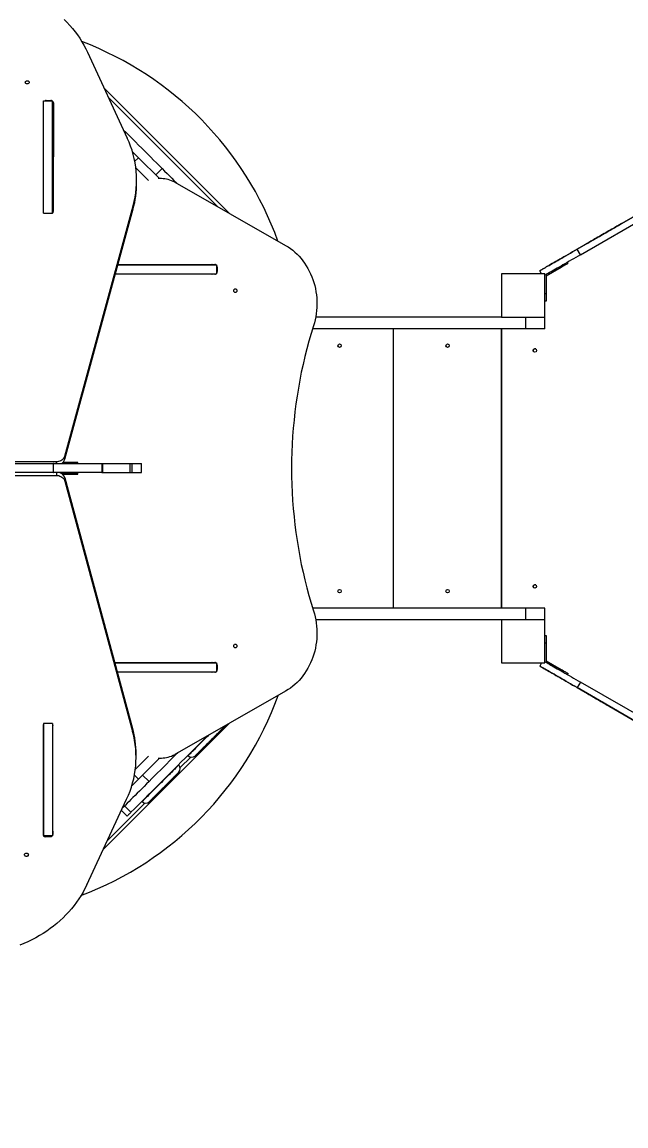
# Model space of a CAD drawing. Header units: millimetres. Extents: x -6006 to 5875, y -6399 to 6717.
# Drawn here: x -642 to 756, y -1473 to 1081 of the extents above; entities that cross this region are included whole.
import ezdxf

# ---------------------------------------------------------------- set-up
doc = ezdxf.new("R2010")
doc.units = ezdxf.units.MM
for name, color, linetype in [('DIKOM_ОБЪЕКТ', 7, 'Continuous'), ('DIKOM_РАЗМЕР_ЗОНА', 7, 'Continuous'), ('DIKOM_РАЗМЕР_ОБЪЕКТА', 7, 'Continuous')]:
    doc.layers.add(name, color=color, linetype=linetype)
doc.styles.add('style1', font='arial.ttf', dxfattribs={"width": 0.8})
doc.dimstyles.new('1-50', dxfattribs={"dimtxt": 300, "dimasz": 200, "dimexe": 100, "dimexo": 0, "dimgap": 100, "dimtad": 0, "dimdec": 0, "dimtxsty": 'style1', "dimcen": 0, "dimclrd": 7, "dimclre": 7, "dimadec": 1, "dimazin": 2, "dimtfac": 1, "dimtdec": 0, "dimtmove": 1, "dimatfit": 3, "dimfxl": 0, "dimlwd": 25, "dimlwe": 18, "dimarcsym": 0})

# ---------------------------------------------------------------- blocks, each defined once
blk = doc.blocks.new('*D15')
at = {"layer": 'Defpoints', "color": 0, "transparency": 16777216}
for p in [(-4354.5, 4593), (3409.3, 4593), (-1328.6, -3571.9)]:
    blk.add_point(p, dxfattribs=at)
at = {"layer": 'DIKOM_РАЗМЕР_ОБЪЕКТА', "color": 7, "lineweight": 18, "transparency": 16777216}
for p, q in [((3409.3, 4593), (-4454.5, 4593)), ((-1328.6, -3571.9), (-4454.5, -3571.9))]:
    blk.add_line(p, q, dxfattribs=at)
at = {"layer": 'DIKOM_РАЗМЕР_ОБЪЕКТА', "color": 7, "lineweight": 25, "transparency": 16777216}
for p, q in [((-4354.5, 4393), (-4354.5, 968.7)), ((-4354.5, -3371.9), (-4354.5, 52.5))]:
    blk.add_line(p, q, dxfattribs=at)
at = {"layer": 'DIKOM_РАЗМЕР_ОБЪЕКТА', "color": 7, "transparency": 16777216}
for points in [[(-4387.8, 4393), (-4321.1, 4393), (-4354.5, 4593)], [(-4387.8, -3371.9), (-4321.1, -3371.9), (-4354.5, -3571.9)]]:
    blk.add_solid(points, dxfattribs=at)
at = {"layer": 'DIKOM_РАЗМЕР_ОБЪЕКТА', "color": 0, "transparency": 16777216, "insert": (-4354.5, 510.6), "char_height": 300, "attachment_point": 5, "rotation": 90, "style": 'style1'}
blk.add_mtext('8150', dxfattribs=at)
blk = doc.blocks.new('*D16')
at = {"layer": 'Defpoints', "color": 0, "transparency": 16777216}
for p in [(3934.6, 4272.9), (-3710.1, -291), (3934.6, -4791.6)]:
    blk.add_point(p, dxfattribs=at)
at = {"layer": 'DIKOM_РАЗМЕР_ОБЪЕКТА', "color": 7, "lineweight": 18, "transparency": 16777216}
for p, q in [((3934.6, 4272.9), (3934.6, -4891.6)), ((-3710.1, -291), (-3710.1, -4891.6))]:
    blk.add_line(p, q, dxfattribs=at)
at = {"layer": 'DIKOM_РАЗМЕР_ОБЪЕКТА', "color": 7, "lineweight": 25, "transparency": 16777216}
for p, q in [((-3510.1, -4791.6), (-1432.6, -4791.6)), ((3734.6, -4791.6), (-518.7, -4791.6))]:
    blk.add_line(p, q, dxfattribs=at)
at = {"layer": 'DIKOM_РАЗМЕР_ОБЪЕКТА', "color": 7, "transparency": 16777216}
for points in [[(-3510.1, -4758.3), (-3510.1, -4825), (-3710.1, -4791.6)], [(3734.6, -4758.3), (3734.6, -4825), (3934.6, -4791.6)]]:
    blk.add_solid(points, dxfattribs=at)
at = {"layer": 'DIKOM_РАЗМЕР_ОБЪЕКТА', "color": 0, "transparency": 16777216, "insert": (-975.7, -4791.6), "char_height": 300, "attachment_point": 5, "style": 'style1'}
blk.add_mtext('7650', dxfattribs=at)
blk = doc.blocks.new('*D14')
at = {"layer": 'Defpoints', "color": 0, "transparency": 16777216}
for p in [(3463.3, 6716.6), (-5809.5, -5571.9), (-1350.4, -5571.9)]:
    blk.add_point(p, dxfattribs=at)
at = {"layer": 'DIKOM_РАЗМЕР_ЗОНА', "color": 7, "lineweight": 18, "transparency": 16777216}
for p, q in [((3463.3, 6716.6), (-5909.5, 6716.6)), ((-1350.4, -5571.9), (-5909.5, -5571.9))]:
    blk.add_line(p, q, dxfattribs=at)
at = {"layer": 'DIKOM_РАЗМЕР_ЗОНА', "color": 7, "lineweight": 25, "transparency": 16777216}
for p, q in [((-5809.5, 6516.6), (-5809.5, 1149.1)), ((-5809.5, -5371.9), (-5809.5, 69.4))]:
    blk.add_line(p, q, dxfattribs=at)
at = {"layer": 'DIKOM_РАЗМЕР_ЗОНА', "color": 7, "transparency": 16777216}
for points in [[(-5842.8, 6516.6), (-5776.2, 6516.6), (-5809.5, 6716.6)], [(-5842.8, -5371.9), (-5776.2, -5371.9), (-5809.5, -5571.9)]]:
    blk.add_solid(points, dxfattribs=at)
at = {"layer": 'DIKOM_РАЗМЕР_ЗОНА', "color": 0, "transparency": 16777216, "insert": (-5809.5, 609.2), "char_height": 300, "attachment_point": 5, "rotation": 90, "style": 'style1'}
blk.add_mtext('12300', dxfattribs=at)
blk = doc.blocks.new('*D13')
at = {"layer": 'Defpoints', "color": 0, "transparency": 16777216}
for p in [(5874.9, 4901.6), (-5210.1, -1293.8), (5874.9, -6202.3)]:
    blk.add_point(p, dxfattribs=at)
at = {"layer": 'DIKOM_РАЗМЕР_ЗОНА', "color": 7, "lineweight": 18, "transparency": 16777216}
for p, q in [((5874.9, 4901.6), (5874.9, -6302.3)), ((-5210.1, -1293.8), (-5210.1, -6302.3))]:
    blk.add_line(p, q, dxfattribs=at)
at = {"layer": 'DIKOM_РАЗМЕР_ЗОНА', "color": 7, "lineweight": 25, "transparency": 16777216}
for p, q in [((-5010.1, -6202.3), (160.5, -6202.3)), ((5674.9, -6202.3), (1240.2, -6202.3))]:
    blk.add_line(p, q, dxfattribs=at)
at = {"layer": 'DIKOM_РАЗМЕР_ЗОНА', "color": 7, "transparency": 16777216}
for points in [[(-5010.1, -6169), (-5010.1, -6235.6), (-5210.1, -6202.3)], [(5674.9, -6169), (5674.9, -6235.6), (5874.9, -6202.3)]]:
    blk.add_solid(points, dxfattribs=at)
at = {"layer": 'DIKOM_РАЗМЕР_ЗОНА', "color": 0, "transparency": 16777216, "insert": (700.4, -6202.3), "char_height": 300, "attachment_point": 5, "style": 'style1'}
blk.add_mtext('11100', dxfattribs=at)

msp = doc.modelspace()

# ---------------------------------------------------------------- linework, layer by layer
at = {"layer": 'DIKOM_ОБЪЕКТ', "color": 7, "linetype": 'Continuous', "lineweight": 15}
for p, q in [((-490.3, 1011.6), (-398.4, 813.2)), ((-162.8, 639.1), (-451.5, 927.8)), ((-592.1, 899.3), (-571.1, 899.3)), ((-592.1, 639.5), (-592.1, 899.3)), ((-585.7, 900), (-575.3, 900)), ((-585.7, 899.3), (-585.7, 900)), ((-575.3, 899.3), (-575.3, 900)), ((-571.1, 639.5), (-571.1, 899.3)), ((-569.4, 894.8), (-569.8, 642.8)), ((-189.1, 654.1), (-441.7, 906.7)), ((-386.3, 781.4), (-372.6, 767.7)), ((-380.9, 759.4), (-372.6, 767.7)), ((-372.6, 767.7), (-324.1, 719.2)), ((-378.4, 743.8), (-349.5, 714.9)), ((-317.7, 742.5), (-332.6, 727.7)), ((-376.7, 708.9), (-376.7, 716.4)), ((-319.4, 719.2), (-326.9, 719.2)), ((937.1, 725.8), (642.7, 555.8)), ((642.7, 555.8), (937.1, 725.8)), ((-288.7, 710.9), (-31.9, 564.4)), ((650.2, 542.8), (944.6, 712.8)), ((-592.2, 642.8), (-592.1, 685.4)), ((-592.2, 642.5), (-592.1, 677.9)), ((-592.1, 642), (-592.2, 642.8)), ((-592.1, 639.5), (-571.1, 639.5)), ((-543.1, 77.3), (-384.8, 656.5)), ((-543.1, 69.8), (-384.8, 649)), ((-384.8, 649), (-384.8, 656.5)), ((746.6, 615.8), (746.6, 615.8)), ((660, 565.8), (660, 565.8)), ((660, 565.8), (660, 565.8)), ((650.2, 542.8), (642.7, 555.8)), ((-420.1, 519.8), (-191.6, 519.8)), ((-420, 520.5), (-195.5, 520.5)), ((-191.6, 519.8), (-191.6, 498.8)), ((-191.6, 514.5), (-190.3, 514.5)), ((-190.3, 514.5), (-190.3, 504.1)), ((605.8, 513.7), (570.9, 493.6)), ((605.8, 513.7), (604.3, 516.3)), ((619.9, 525.3), (621.4, 522.7)), ((619.9, 525.3), (621.4, 522.7)), ((-195.5, 498.1), (-426.1, 498.1)), ((-425.9, 498.8), (-191.6, 498.8)), ((-191.6, 504.1), (-190.3, 504.1)), ((467.9, 498.5), (467.9, 398.5)), ((567.9, 498.5), (467.9, 498.5)), ((556.1, 505.8), (556.1, 505.8)), ((560.3, 498.5), (556.1, 505.8)), ((567.9, 398.5), (567.9, 498.5)), ((570.9, 493.6), (570.9, 453.3)), ((567.9, 453.3), (570.9, 453.3)), ((570.9, 435.3), (567.9, 435.3)), ((570.9, 453.3), (570.9, 435.3)), ((467.9, 398.5), (37.5, 398.5)), ((467.9, 398.5), (567.9, 398.5)), ((524.1, 371.5), (524.1, 398.5)), ((567.9, 371.5), (567.9, 398.5)), ((524.1, 371.5), (30.4, 371.5)), ((217.9, -274.5), (217.9, 371.5)), ((467.9, 371.5), (467.9, -274.5)), ((467.9, -274.5), (467.9, 371.5)), ((567.9, 371.5), (524.1, 371.5)), ((-543.1, 69.8), (-543.1, 77.3)), ((-562.6, 64), (-1522.1, 65.2)), ((-942.6, 59.8), (-569.7, 59.8)), ((-569.7, 59.8), (-569.7, 38.8)), ((-569.3, 59.8), (-569.7, 59.8)), ((-569.3, 38.8), (-569.3, 59.8)), ((-569.3, 59.8), (-457.2, 59.8)), ((-562.6, 59.8), (-562.6, 64)), ((-531.1, 62.3), (-547.7, 62.3)), ((-513.1, 62.3), (-531.1, 62.3)), ((-531.1, 59.8), (-531.1, 62.3)), ((-513.1, 59.8), (-513.1, 62.3)), ((-457.2, 59.8), (-457.2, 38.8)), ((-457.2, 59.8), (-455.7, 59.8)), ((-455.7, 59.8), (-455.7, 38.8)), ((-455.7, 59.8), (-392.5, 59.8)), ((-392.5, 59.8), (-392.5, 38.8)), ((-392.5, 59.8), (-387.9, 59.8)), ((-387.9, 59.8), (-387.9, 38.8)), ((-387.9, 59.8), (-365.6, 59.8)), ((-365.6, 38.8), (-365.6, 59.8)), ((-1521.8, 33), (-562.3, 32.4)), ((-569.7, 38.8), (-942.6, 38.8)), ((-569.7, 38.8), (-569.3, 38.8)), ((-457.2, 38.8), (-569.3, 38.8)), ((-562.3, 38.8), (-562.3, 32.4)), ((-553.8, 38.3), (-531.1, 38.3)), ((-548.7, 35.3), (-531.1, 35.3)), ((-542.8, 26.5), (-542.8, 19)), ((-542.8, 26.5), (-386, -553)), ((-531.1, 35.3), (-531.1, 38.3)), ((-531.1, 38.3), (-513.1, 38.3)), ((-531.1, 35.3), (-513.1, 35.3)), ((-513.1, 35.3), (-513.1, 38.3)), ((-457.2, 38.8), (-455.7, 38.8)), ((-455.7, 38.8), (-392.5, 38.8)), ((-392.5, 38.8), (-387.9, 38.8)), ((-387.9, 38.8), (-365.6, 38.8)), ((-542.8, 19), (-386, -560.5)), ((524.1, -274.5), (30.5, -274.5)), ((524.1, -301.5), (524.1, -274.5)), ((567.9, -274.5), (524.1, -274.5)), ((567.9, -301.5), (567.9, -274.5)), ((467.9, -301.5), (37.6, -301.5)), ((467.9, -301.5), (467.9, -401.5)), ((567.9, -301.5), (467.9, -301.5)), ((567.9, -401.5), (567.9, -301.5)), ((567.9, -338.2), (570.9, -338.2)), ((570.9, -356.2), (567.9, -356.2)), ((570.9, -338.2), (570.9, -356.2)), ((570.9, -356.2), (570.9, -396.5)), ((-427.2, -400.5), (-195.5, -400.5)), ((-427, -401.2), (-191.6, -401.2)), ((-191.6, -401.2), (-191.6, -422.2)), ((-191.6, -406.5), (-190.3, -406.5)), ((-190.3, -406.5), (-190.3, -416.9)), ((467.9, -401.5), (567.9, -401.5)), ((560.2, -401.5), (556.1, -408.7)), ((556.1, -408.7), (556.1, -408.7)), ((570.9, -396.5), (605.8, -416.6)), ((-421.4, -422.2), (-191.6, -422.2)), ((-195.5, -422.9), (-421.2, -422.9)), ((-191.6, -416.9), (-190.3, -416.9)), ((604.3, -419.2), (605.8, -416.6)), ((621.4, -425.6), (619.9, -428.2)), ((621.4, -425.7), (619.9, -428.2)), ((621.3, -425.6), (621.4, -425.7)), ((650.2, -445.7), (642.7, -458.7)), ((642.7, -458.7), (803.4, -551.5)), ((803.4, -551.5), (642.7, -458.7)), ((820.4, -544), (650.2, -445.7)), ((-31.9, -466.8), (-288.7, -613.4)), ((660, -468.7), (660, -468.7)), ((660, -468.7), (660, -468.7)), ((746.6, -518.7), (746.6, -518.7)), ((-593.1, -546.3), (-593.3, -798.4)), ((-571.1, -542), (-592.1, -542)), ((-592.1, -542), (-592.1, -801.8)), ((-571.1, -542), (-571.1, -801.8)), ((-570.9, -790.9), (-570.7, -546.2)), ((-570.9, -798.4), (-570.7, -546.4)), ((-454.2, -833.4), (-161.7, -540.9)), ((-386, -553), (-386, -560.5)), ((-378.1, -619.8), (-378.1, -612.3)), ((-349.1, -617.4), (-379.8, -648.2)), ((-323.7, -621.7), (-372.6, -670.6)), ((-326.9, -621.7), (-319.4, -621.7)), ((-279.3, -637.7), (-279.8, -637.2)), ((-276, -643.9), (-251.6, -619.5)), ((-258.3, -615.7), (-257.8, -616.3)), ((-381.9, -661.3), (-372.6, -670.6)), ((-348.1, -675.8), (-363, -661)), ((-492.4, -915.3), (-399.9, -717.1)), ((-444.3, -812.2), (-357.9, -725.9)), ((-404.7, -732.5), (-389.9, -747.3)), ((-364.6, -722.1), (-364.1, -722.6)), ((-411.9, -742.9), (-398.7, -756.1)), ((-570.9, -790.9), (-570.9, -798.4)), ((-571.1, -801.8), (-592.1, -801.8)), ((-587.3, -801.8), (-587.3, -803.6)), ((-587.3, -803.6), (-576.9, -803.6)), ((-576.9, -801.8), (-576.9, -803.6))]:
    msp.add_line(p, q, dxfattribs=at)
at = {"layer": 'DIKOM_ОБЪЕКТ', "color": 7, "linetype": 'Continuous', "lineweight": 15, "flags": 128}
for points in [[(-544.8, 1087.7), (-538.1, 1080.9), (-531.5, 1073.9), (-525.3, 1066.6), (-519.4, 1059.2), (-513.8, 1051.7), (-508.4, 1043.9), (-503.4, 1036.1), (-498.7, 1028), (-494.4, 1019.9), (-490.3, 1011.6)], [(-625.6, 942.1), (-625.8, 941), (-626.3, 940), (-627.1, 939.2), (-628.2, 938.6), (-629.4, 938.3), (-630.6, 938.3), (-631.8, 938.6), (-632.9, 939.2), (-633.7, 940), (-634.2, 941), (-634.4, 942.1), (-634.2, 943.2), (-633.7, 944.2), (-632.8, 945), (-631.8, 945.6), (-630.6, 945.9), (-629.3, 945.9), (-628.1, 945.6), (-627.1, 945), (-626.3, 944.2), (-625.7, 943.2), (-625.6, 942.1)], [(-407, 831.7), (-401.2, 826), (-393.9, 818.7), (-386.6, 811.4), (-379.4, 804.2), (-372.2, 797), (-365.1, 789.9), (-358, 782.8), (-351.1, 775.9), (-344.2, 769), (-337.4, 762.2), (-330.7, 755.5), (-324.2, 749), (-317.7, 742.5)], [(-317.7, 742.5), (-312, 736.8), (-306.4, 731.2), (-300.9, 725.7), (-295.6, 720.4), (-290.4, 715.2), (-285.4, 710.2), (-282.8, 707.6)], [(660, 565.8), (660.1, 565.9), (660.6, 566.2), (661.4, 566.6), (662.5, 567.3), (663.8, 568), (665.5, 569), (667.4, 570.1), (669.6, 571.4), (672, 572.8), (674.7, 574.3), (677.5, 576), (680.6, 577.7), (683.8, 579.6), (687.1, 581.5), (690.6, 583.5), (694.2, 585.6), (697.8, 587.6), (701.4, 589.8), (705.1, 591.9), (708.8, 594), (712.4, 596.1), (716, 598.1), (719.4, 600.1), (722.8, 602.1), (726, 603.9), (729, 605.7), (731.9, 607.3), (734.5, 608.9), (737, 610.3), (739.2, 611.5), (741.1, 612.6), (742.7, 613.6), (744.1, 614.4), (745.2, 615), (746, 615.5), (746.4, 615.7), (746.6, 615.8)], [(746.6, 615.8), (746.4, 615.7), (746, 615.5), (745.2, 615), (744.1, 614.4), (742.7, 613.6), (741.1, 612.6), (739.2, 611.5), (737, 610.3), (734.5, 608.9), (731.9, 607.3), (729, 605.7), (726, 603.9), (722.8, 602.1), (719.4, 600.1), (716, 598.1), (712.4, 596.1), (708.8, 594), (705.1, 591.9), (701.4, 589.8), (697.8, 587.6), (694.2, 585.6), (690.6, 583.5), (687.1, 581.5), (683.8, 579.6), (680.6, 577.7), (677.5, 576), (674.7, 574.3), (672, 572.8), (669.6, 571.4), (667.4, 570.1), (665.5, 569), (663.8, 568), (662.5, 567.3), (661.4, 566.6), (660.6, 566.2), (660.1, 565.9), (660, 565.8)], [(-31.9, 564.4), (-26.3, 561), (-20.8, 557.3), (-15.6, 553.3), (-10.4, 549), (-5.5, 544.4), (-0.8, 539.5), (3.8, 534.4), (8.1, 529), (12.1, 523.4), (15.9, 517.6), (19.5, 511.5), (22.8, 505.3), (25.9, 498.9), (28.7, 492.3), (31.2, 485.6), (33.4, 478.7), (35.3, 471.7), (36.9, 464.7), (38.2, 457.5), (39.2, 450.3), (39.9, 443), (40.3, 435.7), (40.4, 428.4), (40.2, 421.1), (39.7, 413.8), (38.8, 406.5), (37.7, 399.4), (36.3, 392.2), (34.5, 385.2), (32.5, 378.3)], [(642.7, 555.8), (637.4, 552.8), (632.2, 549.8), (627.1, 546.8), (621.9, 543.9), (616.9, 540.9), (612, 538.1), (607.1, 535.3), (602.4, 532.6), (597.9, 530), (593.5, 527.4), (589.3, 525), (585.2, 522.7), (581.4, 520.5), (577.8, 518.4), (574.5, 516.5), (571.4, 514.7), (568.5, 513), (566, 511.6), (563.7, 510.2), (561.7, 509.1), (560, 508.1), (558.6, 507.3), (557.5, 506.6), (556.7, 506.2), (556.2, 505.9), (556.1, 505.8)], [(556.1, 505.8), (556.2, 505.9), (556.7, 506.2), (557.5, 506.6), (558.6, 507.3), (560, 508.1), (561.7, 509.1), (563.7, 510.2), (566, 511.6), (568.5, 513), (571.4, 514.7), (574.5, 516.5), (577.8, 518.4), (581.4, 520.5), (585.2, 522.7), (589.3, 525), (593.5, 527.4), (597.9, 530), (602.4, 532.6), (607.1, 535.3), (612, 538.1), (616.9, 540.9), (621.9, 543.9), (627.1, 546.8), (632.2, 549.8), (637.4, 552.8), (642.7, 555.8)], [(650.2, 542.8), (644.9, 539.8), (639.7, 536.8), (634.6, 533.8), (629.4, 530.9), (624.4, 528), (619.5, 525.1), (614.6, 522.3), (609.9, 519.6), (605.4, 517), (601, 514.4), (596.8, 512), (592.7, 509.7), (588.9, 507.5), (585.3, 505.4), (582, 503.5), (578.9, 501.7), (576, 500), (573.5, 498.6), (571.2, 497.2), (569.2, 496.1), (567.9, 495.3)], [(598.5, 530.3), (598.3, 530.2), (597.9, 530), (597.2, 529.6), (596.3, 529.1), (595.3, 528.5), (594.3, 527.9), (593.3, 527.3), (592.5, 526.9), (591.9, 526.5), (591.6, 526.3), (591.6, 526.3), (591.9, 526.5), (592.5, 526.9), (593.3, 527.3), (594.3, 527.9), (595.3, 528.5), (596.3, 529.1), (597.2, 529.6), (597.9, 530), (598.3, 530.2), (598.5, 530.3)], [(598.5, 530.3), (598.3, 530.2), (597.9, 530), (597.2, 529.6), (596.3, 529.1), (595.3, 528.5), (594.3, 527.9), (593.3, 527.3), (592.5, 526.9), (591.9, 526.5), (591.6, 526.3), (591.6, 526.3), (591.9, 526.5), (592.5, 526.9), (593.3, 527.3), (594.3, 527.9), (595.3, 528.5), (596.3, 529.1), (597.2, 529.6), (597.9, 530), (598.3, 530.2), (598.5, 530.3)], [(621.4, 522.7), (621.2, 522.6), (620.7, 522.4), (619.9, 521.9), (618.9, 521.3), (617.5, 520.5), (616, 519.6), (614.2, 518.6), (612.2, 517.5), (610.2, 516.3), (608, 515), (605.8, 513.7)], [(-148.3, 455.4), (-149.3, 455.6), (-150.3, 456.1), (-151.1, 456.9), (-151.7, 457.9), (-152, 459.1), (-152, 460.4), (-151.7, 461.6), (-151.1, 462.7), (-150.3, 463.5), (-149.3, 464), (-148.3, 464.2), (-147.2, 464), (-146.2, 463.5), (-145.4, 462.7), (-144.8, 461.6), (-144.5, 460.4), (-144.5, 459.1), (-144.8, 457.9), (-145.4, 456.9), (-146.2, 456.1), (-147.2, 455.6), (-148.3, 455.4)], [(32.5, 378.3), (27.1, 360.7), (21.9, 342.9), (17.1, 325.1), (12.6, 307.2), (8.4, 289.1), (4.4, 271), (0.8, 252.8), (-2.5, 234.5), (-5.4, 216.1), (-8.1, 197.7), (-10.5, 179.2), (-12.5, 160.6), (-14.3, 142.1), (-15.7, 123.4), (-16.8, 104.8), (-17.6, 86.1), (-18.1, 67.5), (-18.2, 48.8), (-18.1, 30.1), (-17.6, 11.4), (-16.8, -7.3), (-15.7, -25.9), (-14.3, -44.5), (-12.5, -63.1), (-10.5, -81.6), (-8.1, -100.1), (-5.4, -118.6), (-2.5, -136.9), (0.8, -155.2), (4.4, -173.4), (8.4, -191.6), (12.6, -209.6), (17.1, -227.6), (21.9, -245.4), (27.1, -263.1), (32.5, -280.7)], [(-543.1, 77.3), (-543.9, 75.1), (-545.1, 73), (-546.5, 71), (-548.2, 69.2), (-550.2, 67.7), (-552.4, 66.4), (-554.8, 65.3), (-557.3, 64.6), (-560, 64.1), (-562.6, 64)], [(-562.3, 32.4), (-559.6, 32.3), (-557, 31.8), (-554.4, 31), (-552.1, 30), (-549.9, 28.7), (-547.9, 27.1), (-546.2, 25.3), (-544.7, 23.4), (-543.6, 21.3), (-542.8, 19)], [(32.5, -280.7), (34.5, -287.6), (36.3, -294.7), (37.7, -301.8), (38.8, -309), (39.7, -316.3), (40.2, -323.5), (40.4, -330.9), (40.3, -338.2), (39.9, -345.5), (39.2, -352.7), (38.2, -360), (36.9, -367.1), (35.3, -374.2), (33.4, -381.2), (31.2, -388), (28.7, -394.7), (25.9, -401.3), (22.8, -407.7), (19.5, -414), (15.9, -420), (12.1, -425.8), (8.1, -431.5), (3.8, -436.8), (-0.8, -442), (-5.5, -446.8), (-10.4, -451.4), (-15.6, -455.7), (-20.8, -459.7), (-26.3, -463.4), (-31.9, -466.8)], [(-148.3, -366.6), (-149.3, -366.4), (-150.3, -365.9), (-151.1, -365.1), (-151.7, -364.1), (-152, -362.9), (-152, -361.6), (-151.7, -360.4), (-151.1, -359.3), (-150.3, -358.5), (-149.3, -358), (-148.3, -357.8), (-147.2, -358), (-146.2, -358.5), (-145.4, -359.3), (-144.8, -360.4), (-144.5, -361.6), (-144.5, -362.9), (-144.8, -364.1), (-145.4, -365.1), (-146.2, -365.9), (-147.2, -366.4), (-148.3, -366.6)], [(556.1, -408.7), (556.2, -408.8), (556.7, -409.1), (557.5, -409.5), (558.6, -410.2), (560, -411), (561.7, -412), (563.7, -413.1), (566, -414.4), (568.5, -415.9), (571.4, -417.6), (574.5, -419.3), (577.8, -421.3), (581.4, -423.3), (585.2, -425.5), (589.3, -427.9), (593.5, -430.3), (597.9, -432.8), (602.4, -435.5), (607.1, -438.2), (612, -441), (616.9, -443.8), (621.9, -446.7), (627.1, -449.7), (632.2, -452.7), (637.4, -455.7), (642.7, -458.7)], [(567.9, -398.2), (569.2, -399), (571.2, -400.1), (573.5, -401.4), (576, -402.9), (578.9, -404.6), (582, -406.4), (585.3, -408.3), (588.9, -410.4), (592.7, -412.6), (596.8, -414.9), (601, -417.3), (605.4, -419.8), (609.9, -422.5), (614.6, -425.2), (619.5, -428), (624.4, -430.8), (629.4, -433.7), (634.6, -436.7), (639.7, -439.7), (644.9, -442.7), (650.2, -445.7)], [(642.7, -458.7), (637.4, -455.7), (632.2, -452.7), (627.1, -449.7), (621.9, -446.8), (616.9, -443.9), (612, -441), (607.1, -438.2), (602.4, -435.5), (597.9, -432.9), (593.5, -430.3), (589.3, -427.9), (585.2, -425.6), (581.4, -423.4), (577.8, -421.3), (574.5, -419.4), (571.4, -417.6), (568.5, -416), (566, -414.5), (563.7, -413.2), (561.7, -412), (560, -411), (558.6, -410.2), (557.5, -409.6), (556.7, -409.1), (556.2, -408.8), (556.1, -408.7)], [(591.6, -429.2), (591.7, -429.3), (592.2, -429.6), (592.9, -430), (593.8, -430.5), (594.8, -431.1), (595.8, -431.7), (596.8, -432.2), (597.6, -432.7), (598.2, -433), (598.5, -433.2), (598.5, -433.2), (598.2, -433), (597.6, -432.7), (596.8, -432.2), (595.8, -431.7), (594.8, -431.1), (593.8, -430.5), (592.9, -430), (592.2, -429.6), (591.7, -429.3), (591.6, -429.2)], [(591.6, -429.2), (591.7, -429.3), (592.2, -429.6), (592.9, -430), (593.8, -430.5), (594.8, -431.1), (595.8, -431.7), (596.8, -432.2), (597.6, -432.7), (598.2, -433), (598.5, -433.2), (598.5, -433.2), (598.2, -433), (597.6, -432.7), (596.8, -432.2), (595.8, -431.7), (594.8, -431.1), (593.8, -430.5), (592.9, -430), (592.2, -429.6), (591.7, -429.3), (591.6, -429.2)], [(605.8, -416.6), (608, -417.9), (610.2, -419.2), (612.2, -420.4), (614.2, -421.5), (616, -422.5), (617.5, -423.4), (618.9, -424.2), (619.9, -424.8), (620.7, -425.3), (621.2, -425.5), (621.4, -425.6)], [(746.6, -518.7), (746.4, -518.6), (746, -518.4), (745.2, -517.9), (744.1, -517.3), (742.7, -516.5), (741.1, -515.6), (739.2, -514.5), (737, -513.2), (734.5, -511.8), (731.9, -510.3), (729, -508.6), (726, -506.8), (722.8, -505), (719.4, -503.1), (716, -501.1), (712.4, -499), (708.8, -496.9), (705.1, -494.8), (701.4, -492.7), (697.8, -490.6), (694.2, -488.5), (690.6, -486.4), (687.1, -484.4), (683.8, -482.5), (680.6, -480.6), (677.5, -478.9), (674.7, -477.2), (672, -475.7), (669.6, -474.3), (667.4, -473), (665.5, -471.9), (663.8, -471), (662.5, -470.2), (661.4, -469.5), (660.6, -469.1), (660.1, -468.8), (660, -468.7)], [(660, -468.7), (660.1, -468.8), (660.6, -469.1), (661.4, -469.5), (662.5, -470.1), (663.8, -470.9), (665.5, -471.9), (667.4, -473), (669.6, -474.3), (672, -475.7), (674.7, -477.2), (677.5, -478.8), (680.6, -480.6), (683.8, -482.5), (687.1, -484.4), (690.6, -486.4), (694.2, -488.4), (697.8, -490.5), (701.4, -492.6), (705.1, -494.8), (708.8, -496.9), (712.4, -499), (716, -501), (719.4, -503), (722.8, -505), (726, -506.8), (729, -508.6), (731.9, -510.2), (734.5, -511.8), (737, -513.2), (739.2, -514.4), (741.1, -515.5), (742.7, -516.5), (744.1, -517.3), (745.2, -517.9), (746, -518.4), (746.4, -518.6), (746.6, -518.7)], [(-571.1, -544.6), (-570.8, -545.4), (-570.7, -546.4)], [(-172.9, -548.4), (-173, -548.5), (-173.4, -548.8), (-173.9, -549.4), (-174.8, -550.2), (-175.8, -551.3), (-177.1, -552.6), (-178.6, -554.1), (-180.4, -555.8), (-182.3, -557.7), (-184.4, -559.8), (-186.7, -562.1), (-189.1, -564.5), (-191.6, -567.1), (-194.3, -569.7), (-197.1, -572.5), (-199.9, -575.3), (-202.8, -578.2), (-205.7, -581.1), (-208.6, -584), (-211.5, -586.9), (-214.4, -589.8), (-217.2, -592.6), (-219.9, -595.4), (-222.6, -598), (-225.1, -600.5), (-227.5, -602.9), (-229.7, -605.2), (-231.8, -607.3), (-233.7, -609.1), (-235.4, -610.8), (-236.9, -612.3), (-238.1, -613.6), (-239.1, -614.6), (-239.9, -615.4), (-240.5, -615.9), (-240.8, -616.2), (-240.8, -616.3)], [(-172.9, -548.4), (-171.6, -546.8), (-171.4, -546.4)], [(-389.9, -747.3), (-382, -739.4), (-374.1, -731.5), (-366, -723.4), (-357.9, -715.3), (-349.7, -707.1), (-341.4, -698.8), (-333, -690.4), (-324.6, -682), (-316.1, -673.5), (-307.6, -665), (-299.1, -656.5), (-290.5, -647.9), (-281.9, -639.4), (-273.4, -630.8), (-264.8, -622.2), (-256.2, -613.6), (-247.6, -605), (-239, -596.4), (-230.5, -587.9), (-222, -579.4), (-213.5, -570.9), (-212.5, -569.9)], [(-210.1, -568.5), (-213.1, -571.6), (-216.4, -574.9), (-219.6, -578.1), (-222.9, -581.3), (-226, -584.5), (-229.1, -587.6), (-232.2, -590.6), (-235.1, -593.6), (-237.9, -596.4), (-240.6, -599.1), (-243.1, -601.6), (-245.5, -604), (-247.7, -606.2), (-249.7, -608.2), (-251.5, -610), (-253.1, -611.6), (-254.5, -613), (-255.6, -614.1), (-256.5, -615), (-257.2, -615.7), (-257.6, -616.1), (-257.8, -616.2), (-257.8, -616.3)], [(-281.7, -609.4), (-286.5, -614.2), (-293.6, -621.4), (-300.8, -628.5), (-307.8, -635.5), (-314.8, -642.5), (-321.7, -649.4), (-328.4, -656.2), (-335.1, -662.8), (-341.7, -669.4), (-348.1, -675.8)], [(-279.3, -637.7), (-279.3, -637.8), (-279.7, -638.1), (-280.2, -638.7), (-281.1, -639.5), (-282.1, -640.6), (-283.4, -641.9), (-284.9, -643.4), (-286.7, -645.1), (-288.6, -647.1), (-290.7, -649.2), (-293, -651.5), (-295.5, -654), (-298.1, -656.6), (-300.9, -659.4), (-303.8, -662.3), (-306.8, -665.3), (-309.9, -668.4), (-313, -671.5), (-316.2, -674.7), (-319.5, -678), (-322.7, -681.2), (-326, -684.4), (-329.2, -687.7), (-332.4, -690.8), (-335.5, -693.9), (-338.5, -697), (-341.4, -699.9), (-344.3, -702.7), (-346.9, -705.4), (-349.5, -707.9), (-351.8, -710.3), (-354, -712.5), (-356, -714.5), (-357.9, -716.3), (-359.4, -717.9), (-360.8, -719.3), (-362, -720.4), (-362.9, -721.3), (-363.5, -722), (-363.9, -722.4), (-364.1, -722.6), (-364.1, -722.6)], [(-279.3, -654.7), (-279.3, -654.8), (-279.7, -655.1), (-280.3, -655.7), (-281.1, -656.5), (-282.2, -657.6), (-283.5, -658.9), (-285, -660.4), (-286.7, -662.1), (-288.6, -664.1), (-290.7, -666.2), (-293, -668.4), (-295.4, -670.9), (-298, -673.4), (-300.6, -676.1), (-303.4, -678.8), (-306.2, -681.7), (-309.1, -684.5), (-312, -687.4), (-314.9, -690.4), (-317.8, -693.3), (-320.7, -696.1), (-323.5, -699), (-326.3, -701.7), (-328.9, -704.4), (-331.4, -706.9), (-333.8, -709.3), (-336.1, -711.5), (-338.1, -713.6), (-340, -715.5), (-341.7, -717.2), (-343.2, -718.6), (-344.4, -719.9), (-345.5, -720.9), (-346.3, -721.7), (-346.8, -722.2), (-347.1, -722.5), (-347.1, -722.6)], [(-348.1, -675.8), (-353.9, -681.6), (-359.5, -687.2), (-365, -692.7), (-370.3, -698), (-375.5, -703.2), (-380.5, -708.2), (-385.3, -713), (-390, -717.7), (-394.4, -722.2), (-398.7, -726.4), (-402.8, -730.5), (-406.7, -734.4), (-409.1, -736.8)], [(-372.6, -670.6), (-375.7, -673.7), (-378.8, -676.8), (-381.8, -679.8), (-384.9, -682.9), (-387.9, -685.9), (-387.9, -686)], [(-389.9, -747.3), (-391.2, -748.6), (-392.6, -750), (-394, -751.4), (-395.3, -752.7), (-396.4, -753.8), (-397.4, -754.8), (-398.1, -755.5), (-398.6, -756), (-398.7, -756.1)], [(-570.9, -790.9), (-571.1, -791.9), (-571.1, -792.2)], [(-570.9, -798.4), (-571.1, -799.4), (-571.1, -799.7)], [(-636.1, -845.6), (-635.9, -844.5), (-635.4, -843.5), (-634.6, -842.7), (-633.5, -842.1), (-632.3, -841.8), (-631.1, -841.8), (-629.8, -842.1), (-628.8, -842.7), (-628, -843.5), (-627.5, -844.5), (-627.3, -845.6), (-627.5, -846.7), (-628, -847.7), (-628.8, -848.5), (-629.9, -849.1), (-631.1, -849.4), (-632.3, -849.4), (-633.5, -849.1), (-634.6, -848.5), (-635.4, -847.7), (-635.9, -846.7), (-636.1, -845.6)], [(-492.4, -915.3), (-496.4, -923.6), (-500.8, -931.7), (-505.5, -939.7), (-510.6, -947.6), (-515.9, -955.3), (-521.6, -962.9), (-527.5, -970.3), (-533.7, -977.5), (-540.3, -984.5), (-547.1, -991.3), (-554.1, -997.9), (-561.5, -1004.3), (-569, -1010.4), (-576.9, -1016.4), (-584.9, -1022.1), (-593.2, -1027.5), (-601.7, -1032.7), (-610.4, -1037.6), (-619.3, -1042.3), (-628.3, -1046.7), (-637.6, -1050.8), (-647, -1054.7)]]:
    msp.add_lwpolyline(points, dxfattribs=at)
at = {"layer": 'DIKOM_ОБЪЕКТ', "color": 7, "linetype": 'Continuous', "lineweight": 15}
for centre in [(92.9, 332.5), (342.9, 332.5), (544.9, 321.5), (544.9, -224.5), (92.9, -235.5), (342.9, -235.5)]:
    msp.add_circle(centre, 4, dxfattribs=at)
for centre, radius, start, end in [((-779.8, 310.8), 776.3, 19.8597, 69.1541), ((-630, 933.3), 5.06, 81.1266, 98.8734), ((-585.8, 893.3), 6.71, 89.7194, 116.6883), ((-575.3, 893.3), 6.71, 63.5665, 90.1301), ((-574.3, 894.7), 4.93, 1.0685, 49.9685), ((-574.3, 887.2), 4.94, 5.1347, 50.0132), ((-604.4, 716.5), 227.6, 344.7337, 25.1431), ((-319.6, 657.3), 61.9, 60.0264, 89.7735), ((-603.6, 709), 226.9, 344.6748, 359.97), ((-574.6, 642.9), 4.82, 316.4094, 359.1864), ((-203, 515.8), 4.67, 58.2308, 89.7007), ((-195.5, 515.8), 4.67, 58.2308, 89.7007), ((-196.8, 514.5), 6.54, 359.4987, 36.7502), ((-203, 502.7), 4.67, 270.2979, 301.7719), ((-195.5, 502.7), 4.67, 270.2979, 301.7719), ((-196.8, 504), 6.54, 323.2498, 0.5013), ((-157, 459.8), 5.07, 351.1403, 8.8597), ((544.9, 321.5), 4, 61.1812, 241.1812), ((-560, 74.7), 17.5, 301.3261, 343.5796), ((-560.5, 21.1), 18.5, 17.2186, 73.2993), ((544.9, -224.5), 4, 61.1812, 241.1812), ((-157, -362.2), 5.07, 351.1395, 8.8605), ((-203, -405.2), 4.67, 58.2308, 89.7007), ((-195.5, -405.2), 4.67, 58.2308, 89.7007), ((-196.8, -406.5), 6.54, 359.4985, 36.7504), ((-203, -418.3), 4.67, 270.2979, 301.7705), ((-195.5, -418.3), 4.67, 270.2979, 301.7705), ((-196.8, -417), 6.54, 323.2498, 0.5013), ((-779.8, -213.7), 776.3, 290.6782, 340.1868), ((-588.4, -546.4), 4.73, 141.7652, 178.6677), ((-605.8, -619.9), 227.7, 334.7184, 15.1116), ((-604.6, -612.4), 226.6, 0.0194, 15.1896), ((-319.5, -560), 61.7, 270.1547, 300.0454), ((-287.7, -646.2), 12, 315, 45), ((-249.3, -607.8), 12, 225, 315), ((-355.6, -714.1), 12, 225, 315), ((-588.5, -790.9), 4.82, 183.6082, 221.9056), ((-588.5, -798.4), 4.8, 180.6266, 221.936), ((-587.5, -797.3), 6.35, 225.2227, 270.9606), ((-576.8, -797.2), 6.39, 269.1184, 314.7099), ((-631.7, -836.8), 5.07, 261.14, 278.86)]:
    msp.add_arc(centre, radius, start, end, dxfattribs=at)

# ---------------------------------------------------------------- dimensions: what is measured, and where the dimension line sits
at = {"layer": 'DIKOM_РАЗМЕР_ЗОНА'}
dim = msp.add_linear_dim(base=(-5809.5, -5571.9), p1=(3463.3, 6716.6), p2=(-1350.4, -5571.9), angle=90, text='12300', dimstyle='1-50', override={"dimscale": 1, "dimtix": 0, "dimtofl": 1, "dimtmove": 1, "dimatfit": 3}, dxfattribs=at)
dim.commit()
dim.dimension.update_dxf_attribs({"geometry": '*D14', "text_midpoint": (-5809.5, 609.2), "dimtype": 160})
dim = msp.add_linear_dim(base=(5874.9, -6202.3), p1=(-5210.1, -1293.8), p2=(5874.9, 4901.6), text='11100', dimstyle='1-50', override={"dimscale": 1, "dimtix": 0, "dimtofl": 1, "dimtmove": 1, "dimatfit": 3}, dxfattribs=at)
dim.commit()
dim.dimension.update_dxf_attribs({"geometry": '*D13', "text_midpoint": (700.4, -6202.3), "dimtype": 160})
at = {"layer": 'DIKOM_РАЗМЕР_ОБЪЕКТА'}
dim = msp.add_linear_dim(base=(-4354.5, 4593), p1=(-1328.6, -3571.9), p2=(3409.3, 4593), angle=90, text='8150', dimstyle='1-50', override={"dimscale": 1, "dimtix": 0, "dimtofl": 1, "dimtmove": 1, "dimatfit": 3}, dxfattribs=at)
dim.commit()
dim.dimension.update_dxf_attribs({"geometry": '*D15', "text_midpoint": (-4354.5, 510.6)})
dim = msp.add_linear_dim(base=(3934.6, -4791.6), p1=(-3710.1, -291), p2=(3934.6, 4272.9), text='7650', dimstyle='1-50', override={"dimscale": 1, "dimtix": 0, "dimtofl": 1, "dimtmove": 1, "dimatfit": 3}, dxfattribs=at)
dim.commit()
dim.dimension.update_dxf_attribs({"geometry": '*D16', "text_midpoint": (-975.7, -4791.6), "dimtype": 160})

doc.saveas('drawing.dxf')
